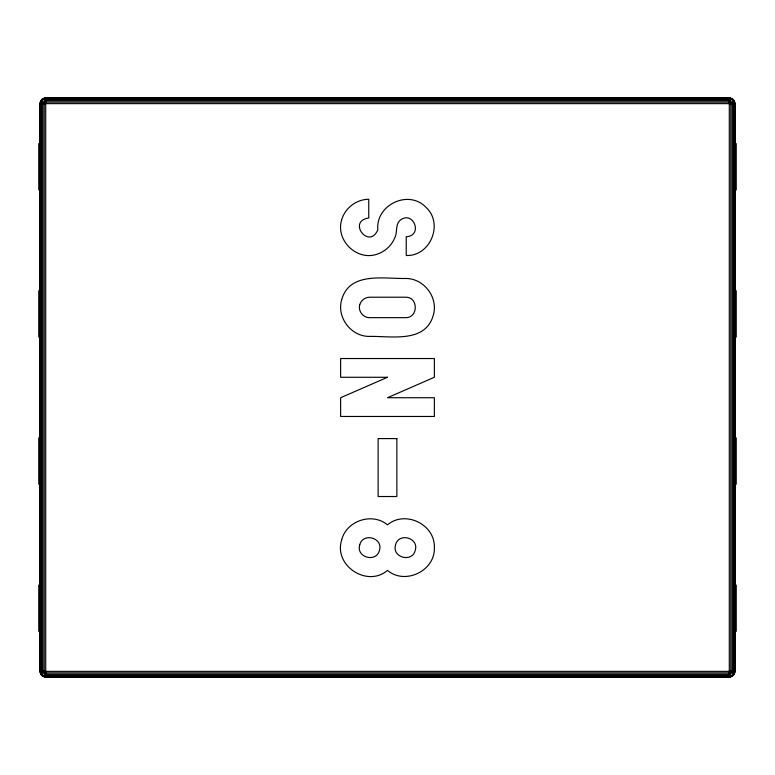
<?xml version="1.0" encoding="UTF-8"?>
<svg xmlns="http://www.w3.org/2000/svg" width="775" height="775" viewBox="0 0 775 775"><rect width="100%" height="100%" fill="white"/><g stroke="black" fill="none" stroke-linecap="round" stroke-linejoin="round"><path stroke-width="1.16" d="M39.913 103.637L41.608 99.539L45.706 97.844L729.294 97.844L733.392 99.539L735.087 103.637L735.087 671.363L733.392 675.461L729.294 677.156L45.706 677.156L41.608 675.461L39.913 671.363L39.913 103.637L735.087 103.637M45.706 99.539L44.204 103.637L44.204 671.363L45.706 675.461L44.204 676.962L730.796 676.962L729.294 675.461L45.706 675.461L42.809 676.381L42.809 98.619L45.706 99.539L729.294 99.539L732.191 98.619L732.191 676.381L729.294 675.461L730.796 671.363L730.796 103.637L729.294 99.539L730.796 98.038L44.204 98.038L45.706 99.539L42.809 103.637M729.294 675.461L732.191 671.363M730.796 98.038L729.294 98.619L45.706 98.619L44.204 98.038M44.204 676.962L45.706 676.381L729.294 676.381L730.796 676.962M39.913 671.363L735.087 671.363M729.294 99.539L732.191 103.637M42.809 671.363L45.706 675.461M736.25 143.608L736.25 189.953M736.25 290.751L736.25 337.096M736.25 437.904L736.25 484.249M736.25 585.048L736.25 631.393M734.894 102.135L734.894 672.865M734.312 100.74L734.312 674.26M733.392 99.539L733.392 675.461M729.294 97.844L729.294 677.156M45.706 97.844L45.706 677.156M41.608 99.539L41.608 675.461M40.688 100.74L40.688 674.26M40.106 102.135L40.106 672.865M38.75 143.608L38.75 189.953M38.75 290.751L38.75 337.096M38.75 437.904L38.75 484.249M38.75 585.048L38.75 631.393M341.591 220.1C335.604 240.017 356.113 260.526 376.03 254.539C385.553 251.817 393.187 244.173 395.909 234.66C396.984 230.039 395.928 224.392 399.619 220.749C412.823 209.047 423.867 235.697 406.245 236.753L406.245 255.498C430.28 256.448 443.794 223.82 426.134 207.497C408.842 188.964 375.468 204.803 377.812 229.807C369.181 250.199 346.822 221.059 368.755 217.998L368.755 199.262C356.316 199.33 344.875 208.117 341.591 220.1M341.62 299.944C336.544 317.576 351.249 336.747 369.597 336.408C391.268 335.982 425.678 343.403 433.38 314.941C438.456 297.3 423.751 278.138 405.403 278.477C383.732 278.903 349.322 271.473 341.62 299.944M359.726 304.798C357.934 311.017 363.126 317.789 369.597 317.663L405.403 317.663C418.539 318.157 418.539 296.718 405.403 297.213L369.597 297.213C365.083 297.242 360.918 300.438 359.726 304.798M341.62 540.127C333.541 565.673 367.292 587.779 387.5 570.39C405.151 585.367 435.23 570.826 434.368 547.615C435.23 524.413 405.151 509.873 387.5 524.849C372.155 512.072 346.289 520.703 341.62 540.127M359.726 544.97C355.841 557.535 376.553 563.076 379.469 550.269C383.354 537.705 362.642 532.163 359.726 544.97M395.531 544.97C391.646 557.535 412.358 563.076 415.274 550.269C419.159 537.705 398.447 532.163 395.531 544.97M45.706 100.74L44.204 103.637L45.706 102.135L729.294 102.135L730.796 103.637L729.294 100.74L45.706 100.74M730.796 671.363L729.294 674.26L45.706 674.26L44.204 671.363L45.706 672.865L729.294 672.865L730.796 671.363M387.5 377.28L340.632 397.72L340.632 416.466L434.368 416.466L434.368 397.72L387.5 397.72L434.368 377.28L434.368 358.534L340.632 358.534L340.632 377.28L387.5 377.28M396.868 438.592L378.132 438.592L378.132 496.523L396.868 496.523L396.868 438.592"/></g></svg>
